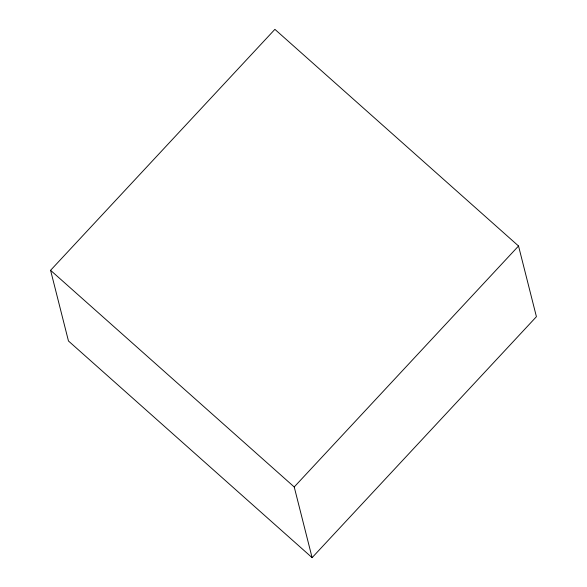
<?xml version="1.0" encoding="UTF-8"?>
<svg xmlns="http://www.w3.org/2000/svg" width="587" height="587" viewBox="0 0 587 587"><rect width="100%" height="100%" fill="white"/><g stroke="black" fill="none" stroke-linecap="round" stroke-linejoin="round"><path stroke-width="0.88" d="M50.577 270.313L274.892 29.35L518.534 246.004L536.423 316.687L312.108 557.65L68.466 340.996L50.577 270.313L294.226 486.961L312.108 557.65M294.226 486.961L518.534 246.004"/></g></svg>
